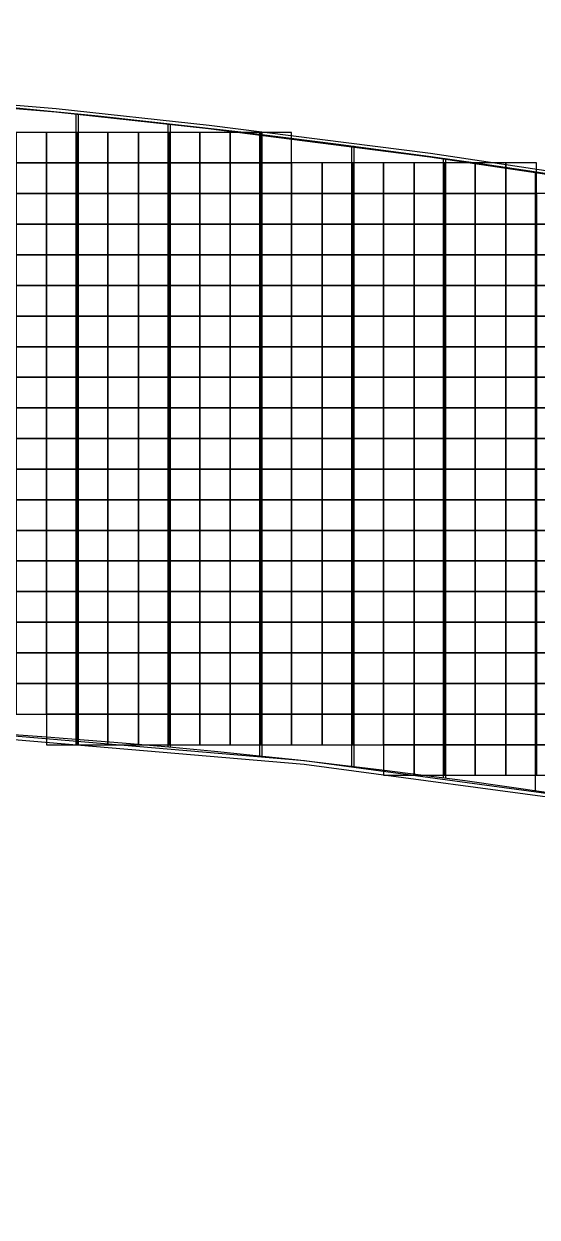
# Model space of a CAD drawing. Extents: x -31693 to 132909863, y -42052423 to 151957.
# Drawn here: x 72173 to 80555, y 101000 to 120488 of the extents above; entities that cross this region are included whole.
import ezdxf

# ---------------------------------------------------------------- set-up
doc = ezdxf.new("R2010")
doc.units = 0
doc.header["$LTSCALE"] = 1000
doc.header["$MEASUREMENT"] = 0
for name, color, linetype in [('500浮箱', 162, 'Continuous'), ('A-G-VISIBLE', 9, 'Continuous'), ('主龙骨', 4, 'Continuous'), ('边梁（14a槽钢', 3, 'Continuous')]:
    doc.layers.add(name, color=color, linetype=linetype)

# ---------------------------------------------------------------- blocks, each defined once
blk = doc.blocks.new('dasd')
at = {"layer": 'A-G-VISIBLE', "linetype": 'Continuous'}
for centre, radius, start, end in [((-132837.189, 42011.825), 160.06, 69.75334, 87.66536), ((-132829.243, 42052.463), 108.698, 67.70809, 90.93463)]:
    blk.add_arc(centre, radius, start, end, dxfattribs=at)

msp = doc.modelspace()

# ---------------------------------------------------------------- linework, layer by layer
at = {"layer": '500浮箱', "elevation": 2850}
for points in [[(72045, 118216), (72545, 118216), (72545, 118716), (72045, 118716)], [(72545, 118216), (73045, 118216), (73045, 118716), (72545, 118716)], [(73045, 118216), (73545, 118216), (73545, 118716), (73045, 118716)], [(73545, 118216), (74045, 118216), (74045, 118716), (73545, 118716)], [(74045, 118216), (74545, 118216), (74545, 118716), (74045, 118716)], [(74545, 118216), (75045, 118216), (75045, 118716), (74545, 118716)], [(75045, 118216), (75545, 118216), (75545, 118716), (75045, 118716)], [(75545, 118216), (76045, 118216), (76045, 118716), (75545, 118716)], [(76045, 118216), (76545, 118216), (76545, 118716), (76045, 118716)], [(72045, 117716), (72545, 117716), (72545, 118216), (72045, 118216)], [(72545, 117716), (73045, 117716), (73045, 118216), (72545, 118216)], [(73045, 117716), (73545, 117716), (73545, 118216), (73045, 118216)], [(73545, 117716), (74045, 117716), (74045, 118216), (73545, 118216)], [(74045, 117716), (74545, 117716), (74545, 118216), (74045, 118216)], [(74545, 117716), (75045, 117716), (75045, 118216), (74545, 118216)], [(75045, 117716), (75545, 117716), (75545, 118216), (75045, 118216)], [(75545, 117716), (76045, 117716), (76045, 118216), (75545, 118216)], [(76045, 117716), (76545, 117716), (76545, 118216), (76045, 118216)], [(76545, 117716), (77045, 117716), (77045, 118216), (76545, 118216)], [(77045, 117716), (77545, 117716), (77545, 118216), (77045, 118216)], [(77545, 117716), (78045, 117716), (78045, 118216), (77545, 118216)], [(78045, 117716), (78545, 117716), (78545, 118216), (78045, 118216)], [(78545, 117716), (79045, 117716), (79045, 118216), (78545, 118216)], [(79045, 117716), (79545, 117716), (79545, 118216), (79045, 118216)], [(79545, 117716), (80045, 117716), (80045, 118216), (79545, 118216)], [(80045, 117716), (80545, 117716), (80545, 118216), (80045, 118216)], [(72045, 117216), (72545, 117216), (72545, 117716), (72045, 117716)], [(72545, 117216), (73045, 117216), (73045, 117716), (72545, 117716)], [(73045, 117216), (73545, 117216), (73545, 117716), (73045, 117716)], [(73545, 117216), (74045, 117216), (74045, 117716), (73545, 117716)], [(74045, 117216), (74545, 117216), (74545, 117716), (74045, 117716)], [(74545, 117216), (75045, 117216), (75045, 117716), (74545, 117716)], [(75045, 117216), (75545, 117216), (75545, 117716), (75045, 117716)], [(75545, 117216), (76045, 117216), (76045, 117716), (75545, 117716)], [(76045, 117216), (76545, 117216), (76545, 117716), (76045, 117716)], [(76545, 117216), (77045, 117216), (77045, 117716), (76545, 117716)], [(77045, 117216), (77545, 117216), (77545, 117716), (77045, 117716)], [(77545, 117216), (78045, 117216), (78045, 117716), (77545, 117716)], [(78045, 117216), (78545, 117216), (78545, 117716), (78045, 117716)], [(78545, 117216), (79045, 117216), (79045, 117716), (78545, 117716)], [(79045, 117216), (79545, 117216), (79545, 117716), (79045, 117716)], [(79545, 117216), (80045, 117216), (80045, 117716), (79545, 117716)], [(80045, 117216), (80545, 117216), (80545, 117716), (80045, 117716)], [(80545, 117216), (81045, 117216), (81045, 117716), (80545, 117716)], [(72045, 116716), (72545, 116716), (72545, 117216), (72045, 117216)], [(72545, 116716), (73045, 116716), (73045, 117216), (72545, 117216)], [(73045, 116716), (73545, 116716), (73545, 117216), (73045, 117216)], [(73545, 116716), (74045, 116716), (74045, 117216), (73545, 117216)], [(74045, 116716), (74545, 116716), (74545, 117216), (74045, 117216)], [(74545, 116716), (75045, 116716), (75045, 117216), (74545, 117216)], [(75045, 116716), (75545, 116716), (75545, 117216), (75045, 117216)], [(75545, 116716), (76045, 116716), (76045, 117216), (75545, 117216)], [(76045, 116716), (76545, 116716), (76545, 117216), (76045, 117216)], [(76545, 116716), (77045, 116716), (77045, 117216), (76545, 117216)], [(77045, 116716), (77545, 116716), (77545, 117216), (77045, 117216)], [(77545, 116716), (78045, 116716), (78045, 117216), (77545, 117216)], [(78045, 116716), (78545, 116716), (78545, 117216), (78045, 117216)], [(78545, 116716), (79045, 116716), (79045, 117216), (78545, 117216)], [(79045, 116716), (79545, 116716), (79545, 117216), (79045, 117216)], [(79545, 116716), (80045, 116716), (80045, 117216), (79545, 117216)], [(80045, 116716), (80545, 116716), (80545, 117216), (80045, 117216)], [(80545, 116716), (81045, 116716), (81045, 117216), (80545, 117216)], [(72045, 116216), (72545, 116216), (72545, 116716), (72045, 116716)], [(72545, 116216), (73045, 116216), (73045, 116716), (72545, 116716)], [(73045, 116216), (73545, 116216), (73545, 116716), (73045, 116716)], [(73545, 116216), (74045, 116216), (74045, 116716), (73545, 116716)], [(74045, 116216), (74545, 116216), (74545, 116716), (74045, 116716)], [(74545, 116216), (75045, 116216), (75045, 116716), (74545, 116716)], [(75045, 116216), (75545, 116216), (75545, 116716), (75045, 116716)], [(75545, 116216), (76045, 116216), (76045, 116716), (75545, 116716)], [(76045, 116216), (76545, 116216), (76545, 116716), (76045, 116716)], [(76545, 116216), (77045, 116216), (77045, 116716), (76545, 116716)], [(77045, 116216), (77545, 116216), (77545, 116716), (77045, 116716)], [(77545, 116216), (78045, 116216), (78045, 116716), (77545, 116716)], [(78045, 116216), (78545, 116216), (78545, 116716), (78045, 116716)], [(78545, 116216), (79045, 116216), (79045, 116716), (78545, 116716)], [(79045, 116216), (79545, 116216), (79545, 116716), (79045, 116716)], [(79545, 116216), (80045, 116216), (80045, 116716), (79545, 116716)], [(80045, 116216), (80545, 116216), (80545, 116716), (80045, 116716)], [(80545, 116216), (81045, 116216), (81045, 116716), (80545, 116716)], [(72045, 115716), (72545, 115716), (72545, 116216), (72045, 116216)], [(72545, 115716), (73045, 115716), (73045, 116216), (72545, 116216)], [(73045, 115716), (73545, 115716), (73545, 116216), (73045, 116216)], [(73545, 115716), (74045, 115716), (74045, 116216), (73545, 116216)], [(74045, 115716), (74545, 115716), (74545, 116216), (74045, 116216)], [(74545, 115716), (75045, 115716), (75045, 116216), (74545, 116216)], [(75045, 115716), (75545, 115716), (75545, 116216), (75045, 116216)], [(75545, 115716), (76045, 115716), (76045, 116216), (75545, 116216)], [(76045, 115716), (76545, 115716), (76545, 116216), (76045, 116216)], [(76545, 115716), (77045, 115716), (77045, 116216), (76545, 116216)], [(77045, 115716), (77545, 115716), (77545, 116216), (77045, 116216)], [(77545, 115716), (78045, 115716), (78045, 116216), (77545, 116216)], [(78045, 115716), (78545, 115716), (78545, 116216), (78045, 116216)], [(78545, 115716), (79045, 115716), (79045, 116216), (78545, 116216)], [(79045, 115716), (79545, 115716), (79545, 116216), (79045, 116216)], [(79545, 115716), (80045, 115716), (80045, 116216), (79545, 116216)], [(80045, 115716), (80545, 115716), (80545, 116216), (80045, 116216)], [(80545, 115716), (81045, 115716), (81045, 116216), (80545, 116216)], [(72045, 115216), (72545, 115216), (72545, 115716), (72045, 115716)], [(72545, 115216), (73045, 115216), (73045, 115716), (72545, 115716)], [(73045, 115216), (73545, 115216), (73545, 115716), (73045, 115716)], [(73545, 115216), (74045, 115216), (74045, 115716), (73545, 115716)], [(74045, 115216), (74545, 115216), (74545, 115716), (74045, 115716)], [(74545, 115216), (75045, 115216), (75045, 115716), (74545, 115716)], [(75045, 115216), (75545, 115216), (75545, 115716), (75045, 115716)], [(75545, 115216), (76045, 115216), (76045, 115716), (75545, 115716)], [(76045, 115216), (76545, 115216), (76545, 115716), (76045, 115716)], [(76545, 115216), (77045, 115216), (77045, 115716), (76545, 115716)], [(77045, 115216), (77545, 115216), (77545, 115716), (77045, 115716)], [(77545, 115216), (78045, 115216), (78045, 115716), (77545, 115716)], [(78045, 115216), (78545, 115216), (78545, 115716), (78045, 115716)], [(78545, 115216), (79045, 115216), (79045, 115716), (78545, 115716)], [(79045, 115216), (79545, 115216), (79545, 115716), (79045, 115716)], [(79545, 115216), (80045, 115216), (80045, 115716), (79545, 115716)], [(80045, 115216), (80545, 115216), (80545, 115716), (80045, 115716)], [(80545, 115216), (81045, 115216), (81045, 115716), (80545, 115716)], [(72045, 114716), (72545, 114716), (72545, 115216), (72045, 115216)], [(72545, 114716), (73045, 114716), (73045, 115216), (72545, 115216)], [(73045, 114716), (73545, 114716), (73545, 115216), (73045, 115216)], [(73545, 114716), (74045, 114716), (74045, 115216), (73545, 115216)], [(74045, 114716), (74545, 114716), (74545, 115216), (74045, 115216)], [(74545, 114716), (75045, 114716), (75045, 115216), (74545, 115216)], [(75045, 114716), (75545, 114716), (75545, 115216), (75045, 115216)], [(75545, 114716), (76045, 114716), (76045, 115216), (75545, 115216)], [(76045, 114716), (76545, 114716), (76545, 115216), (76045, 115216)], [(76545, 114716), (77045, 114716), (77045, 115216), (76545, 115216)], [(77045, 114716), (77545, 114716), (77545, 115216), (77045, 115216)], [(77545, 114716), (78045, 114716), (78045, 115216), (77545, 115216)], [(78045, 114716), (78545, 114716), (78545, 115216), (78045, 115216)], [(78545, 114716), (79045, 114716), (79045, 115216), (78545, 115216)], [(79045, 114716), (79545, 114716), (79545, 115216), (79045, 115216)], [(79545, 114716), (80045, 114716), (80045, 115216), (79545, 115216)], [(80045, 114716), (80545, 114716), (80545, 115216), (80045, 115216)], [(80545, 114716), (81045, 114716), (81045, 115216), (80545, 115216)], [(72045, 114216), (72545, 114216), (72545, 114716), (72045, 114716)], [(72545, 114216), (73045, 114216), (73045, 114716), (72545, 114716)], [(73045, 114216), (73545, 114216), (73545, 114716), (73045, 114716)], [(73545, 114216), (74045, 114216), (74045, 114716), (73545, 114716)], [(74045, 114216), (74545, 114216), (74545, 114716), (74045, 114716)], [(74545, 114216), (75045, 114216), (75045, 114716), (74545, 114716)], [(75045, 114216), (75545, 114216), (75545, 114716), (75045, 114716)], [(75545, 114216), (76045, 114216), (76045, 114716), (75545, 114716)], [(76045, 114216), (76545, 114216), (76545, 114716), (76045, 114716)], [(76545, 114216), (77045, 114216), (77045, 114716), (76545, 114716)], [(77045, 114216), (77545, 114216), (77545, 114716), (77045, 114716)], [(77545, 114216), (78045, 114216), (78045, 114716), (77545, 114716)], [(78045, 114216), (78545, 114216), (78545, 114716), (78045, 114716)], [(78545, 114216), (79045, 114216), (79045, 114716), (78545, 114716)], [(79045, 114216), (79545, 114216), (79545, 114716), (79045, 114716)], [(79545, 114216), (80045, 114216), (80045, 114716), (79545, 114716)], [(80045, 114216), (80545, 114216), (80545, 114716), (80045, 114716)], [(80545, 114216), (81045, 114216), (81045, 114716), (80545, 114716)], [(72045, 113716), (72545, 113716), (72545, 114216), (72045, 114216)], [(72545, 113716), (73045, 113716), (73045, 114216), (72545, 114216)], [(73045, 113716), (73545, 113716), (73545, 114216), (73045, 114216)], [(73545, 113716), (74045, 113716), (74045, 114216), (73545, 114216)], [(74045, 113716), (74545, 113716), (74545, 114216), (74045, 114216)], [(74545, 113716), (75045, 113716), (75045, 114216), (74545, 114216)], [(75045, 113716), (75545, 113716), (75545, 114216), (75045, 114216)], [(75545, 113716), (76045, 113716), (76045, 114216), (75545, 114216)], [(76045, 113716), (76545, 113716), (76545, 114216), (76045, 114216)], [(76545, 113716), (77045, 113716), (77045, 114216), (76545, 114216)], [(77045, 113716), (77545, 113716), (77545, 114216), (77045, 114216)], [(77545, 113716), (78045, 113716), (78045, 114216), (77545, 114216)], [(78045, 113716), (78545, 113716), (78545, 114216), (78045, 114216)], [(78545, 113716), (79045, 113716), (79045, 114216), (78545, 114216)], [(79045, 113716), (79545, 113716), (79545, 114216), (79045, 114216)], [(79545, 113716), (80045, 113716), (80045, 114216), (79545, 114216)], [(80045, 113716), (80545, 113716), (80545, 114216), (80045, 114216)], [(80545, 113716), (81045, 113716), (81045, 114216), (80545, 114216)], [(72045, 113216), (72545, 113216), (72545, 113716), (72045, 113716)], [(72545, 113216), (73045, 113216), (73045, 113716), (72545, 113716)], [(73045, 113216), (73545, 113216), (73545, 113716), (73045, 113716)], [(73545, 113216), (74045, 113216), (74045, 113716), (73545, 113716)], [(74045, 113216), (74545, 113216), (74545, 113716), (74045, 113716)], [(74545, 113216), (75045, 113216), (75045, 113716), (74545, 113716)], [(75045, 113216), (75545, 113216), (75545, 113716), (75045, 113716)], [(75545, 113216), (76045, 113216), (76045, 113716), (75545, 113716)], [(76045, 113216), (76545, 113216), (76545, 113716), (76045, 113716)], [(76545, 113216), (77045, 113216), (77045, 113716), (76545, 113716)], [(77045, 113216), (77545, 113216), (77545, 113716), (77045, 113716)], [(77545, 113216), (78045, 113216), (78045, 113716), (77545, 113716)], [(78045, 113216), (78545, 113216), (78545, 113716), (78045, 113716)], [(78545, 113216), (79045, 113216), (79045, 113716), (78545, 113716)], [(79045, 113216), (79545, 113216), (79545, 113716), (79045, 113716)], [(79545, 113216), (80045, 113216), (80045, 113716), (79545, 113716)], [(80045, 113216), (80545, 113216), (80545, 113716), (80045, 113716)], [(80545, 113216), (81045, 113216), (81045, 113716), (80545, 113716)], [(72045, 112716), (72545, 112716), (72545, 113216), (72045, 113216)], [(72545, 112716), (73045, 112716), (73045, 113216), (72545, 113216)], [(73045, 112716), (73545, 112716), (73545, 113216), (73045, 113216)], [(73545, 112716), (74045, 112716), (74045, 113216), (73545, 113216)], [(74045, 112716), (74545, 112716), (74545, 113216), (74045, 113216)], [(74545, 112716), (75045, 112716), (75045, 113216), (74545, 113216)], [(75045, 112716), (75545, 112716), (75545, 113216), (75045, 113216)], [(75545, 112716), (76045, 112716), (76045, 113216), (75545, 113216)], [(76045, 112716), (76545, 112716), (76545, 113216), (76045, 113216)], [(76545, 112716), (77045, 112716), (77045, 113216), (76545, 113216)], [(77045, 112716), (77545, 112716), (77545, 113216), (77045, 113216)], [(77545, 112716), (78045, 112716), (78045, 113216), (77545, 113216)], [(78045, 112716), (78545, 112716), (78545, 113216), (78045, 113216)], [(78545, 112716), (79045, 112716), (79045, 113216), (78545, 113216)], [(79045, 112716), (79545, 112716), (79545, 113216), (79045, 113216)], [(79545, 112716), (80045, 112716), (80045, 113216), (79545, 113216)], [(80045, 112716), (80545, 112716), (80545, 113216), (80045, 113216)], [(80545, 112716), (81045, 112716), (81045, 113216), (80545, 113216)], [(72045, 112216), (72545, 112216), (72545, 112716), (72045, 112716)], [(72545, 112216), (73045, 112216), (73045, 112716), (72545, 112716)], [(73045, 112216), (73545, 112216), (73545, 112716), (73045, 112716)], [(73545, 112216), (74045, 112216), (74045, 112716), (73545, 112716)], [(74045, 112216), (74545, 112216), (74545, 112716), (74045, 112716)], [(74545, 112216), (75045, 112216), (75045, 112716), (74545, 112716)], [(75045, 112216), (75545, 112216), (75545, 112716), (75045, 112716)], [(75545, 112216), (76045, 112216), (76045, 112716), (75545, 112716)], [(76045, 112216), (76545, 112216), (76545, 112716), (76045, 112716)], [(76545, 112216), (77045, 112216), (77045, 112716), (76545, 112716)], [(77045, 112216), (77545, 112216), (77545, 112716), (77045, 112716)], [(77545, 112216), (78045, 112216), (78045, 112716), (77545, 112716)], [(78045, 112216), (78545, 112216), (78545, 112716), (78045, 112716)], [(78545, 112216), (79045, 112216), (79045, 112716), (78545, 112716)], [(79045, 112216), (79545, 112216), (79545, 112716), (79045, 112716)], [(79545, 112216), (80045, 112216), (80045, 112716), (79545, 112716)], [(80045, 112216), (80545, 112216), (80545, 112716), (80045, 112716)], [(80545, 112216), (81045, 112216), (81045, 112716), (80545, 112716)], [(72045, 111716), (72545, 111716), (72545, 112216), (72045, 112216)], [(72545, 111716), (73045, 111716), (73045, 112216), (72545, 112216)], [(73045, 111716), (73545, 111716), (73545, 112216), (73045, 112216)], [(73545, 111716), (74045, 111716), (74045, 112216), (73545, 112216)], [(74045, 111716), (74545, 111716), (74545, 112216), (74045, 112216)], [(74545, 111716), (75045, 111716), (75045, 112216), (74545, 112216)], [(75045, 111716), (75545, 111716), (75545, 112216), (75045, 112216)], [(75545, 111716), (76045, 111716), (76045, 112216), (75545, 112216)], [(76045, 111716), (76545, 111716), (76545, 112216), (76045, 112216)], [(76545, 111716), (77045, 111716), (77045, 112216), (76545, 112216)], [(77045, 111716), (77545, 111716), (77545, 112216), (77045, 112216)], [(77545, 111716), (78045, 111716), (78045, 112216), (77545, 112216)], [(78045, 111716), (78545, 111716), (78545, 112216), (78045, 112216)], [(78545, 111716), (79045, 111716), (79045, 112216), (78545, 112216)], [(79045, 111716), (79545, 111716), (79545, 112216), (79045, 112216)], [(79545, 111716), (80045, 111716), (80045, 112216), (79545, 112216)], [(80045, 111716), (80545, 111716), (80545, 112216), (80045, 112216)], [(80545, 111716), (81045, 111716), (81045, 112216), (80545, 112216)], [(72045, 111216), (72545, 111216), (72545, 111716), (72045, 111716)], [(72545, 111216), (73045, 111216), (73045, 111716), (72545, 111716)], [(73045, 111216), (73545, 111216), (73545, 111716), (73045, 111716)], [(73545, 111216), (74045, 111216), (74045, 111716), (73545, 111716)], [(74045, 111216), (74545, 111216), (74545, 111716), (74045, 111716)], [(74545, 111216), (75045, 111216), (75045, 111716), (74545, 111716)], [(75045, 111216), (75545, 111216), (75545, 111716), (75045, 111716)], [(75545, 111216), (76045, 111216), (76045, 111716), (75545, 111716)], [(76045, 111216), (76545, 111216), (76545, 111716), (76045, 111716)], [(76545, 111216), (77045, 111216), (77045, 111716), (76545, 111716)], [(77045, 111216), (77545, 111216), (77545, 111716), (77045, 111716)], [(77545, 111216), (78045, 111216), (78045, 111716), (77545, 111716)], [(78045, 111216), (78545, 111216), (78545, 111716), (78045, 111716)], [(78545, 111216), (79045, 111216), (79045, 111716), (78545, 111716)], [(79045, 111216), (79545, 111216), (79545, 111716), (79045, 111716)], [(79545, 111216), (80045, 111216), (80045, 111716), (79545, 111716)], [(80045, 111216), (80545, 111216), (80545, 111716), (80045, 111716)], [(80545, 111216), (81045, 111216), (81045, 111716), (80545, 111716)], [(72045, 110716), (72545, 110716), (72545, 111216), (72045, 111216)], [(72545, 110716), (73045, 110716), (73045, 111216), (72545, 111216)], [(73045, 110716), (73545, 110716), (73545, 111216), (73045, 111216)], [(73545, 110716), (74045, 110716), (74045, 111216), (73545, 111216)], [(74045, 110716), (74545, 110716), (74545, 111216), (74045, 111216)], [(74545, 110716), (75045, 110716), (75045, 111216), (74545, 111216)], [(75045, 110716), (75545, 110716), (75545, 111216), (75045, 111216)], [(75545, 110716), (76045, 110716), (76045, 111216), (75545, 111216)], [(76045, 110716), (76545, 110716), (76545, 111216), (76045, 111216)], [(76545, 110716), (77045, 110716), (77045, 111216), (76545, 111216)], [(77045, 110716), (77545, 110716), (77545, 111216), (77045, 111216)], [(77545, 110716), (78045, 110716), (78045, 111216), (77545, 111216)], [(78045, 110716), (78545, 110716), (78545, 111216), (78045, 111216)], [(78545, 110716), (79045, 110716), (79045, 111216), (78545, 111216)], [(79045, 110716), (79545, 110716), (79545, 111216), (79045, 111216)], [(79545, 110716), (80045, 110716), (80045, 111216), (79545, 111216)], [(80045, 110716), (80545, 110716), (80545, 111216), (80045, 111216)], [(80545, 110716), (81045, 110716), (81045, 111216), (80545, 111216)], [(72045, 110216), (72545, 110216), (72545, 110716), (72045, 110716)], [(72545, 110216), (73045, 110216), (73045, 110716), (72545, 110716)], [(73045, 110216), (73545, 110216), (73545, 110716), (73045, 110716)], [(73545, 110216), (74045, 110216), (74045, 110716), (73545, 110716)], [(74045, 110216), (74545, 110216), (74545, 110716), (74045, 110716)], [(74545, 110216), (75045, 110216), (75045, 110716), (74545, 110716)], [(75045, 110216), (75545, 110216), (75545, 110716), (75045, 110716)], [(75545, 110216), (76045, 110216), (76045, 110716), (75545, 110716)], [(76045, 110216), (76545, 110216), (76545, 110716), (76045, 110716)], [(76545, 110216), (77045, 110216), (77045, 110716), (76545, 110716)], [(77045, 110216), (77545, 110216), (77545, 110716), (77045, 110716)], [(77545, 110216), (78045, 110216), (78045, 110716), (77545, 110716)], [(78045, 110216), (78545, 110216), (78545, 110716), (78045, 110716)], [(78545, 110216), (79045, 110216), (79045, 110716), (78545, 110716)], [(79045, 110216), (79545, 110216), (79545, 110716), (79045, 110716)], [(79545, 110216), (80045, 110216), (80045, 110716), (79545, 110716)], [(80045, 110216), (80545, 110216), (80545, 110716), (80045, 110716)], [(80545, 110216), (81045, 110216), (81045, 110716), (80545, 110716)], [(72045, 109716), (72545, 109716), (72545, 110216), (72045, 110216)], [(72545, 109716), (73045, 109716), (73045, 110216), (72545, 110216)], [(73045, 109716), (73545, 109716), (73545, 110216), (73045, 110216)], [(73545, 109716), (74045, 109716), (74045, 110216), (73545, 110216)], [(74045, 109716), (74545, 109716), (74545, 110216), (74045, 110216)], [(74545, 109716), (75045, 109716), (75045, 110216), (74545, 110216)], [(75045, 109716), (75545, 109716), (75545, 110216), (75045, 110216)], [(75545, 109716), (76045, 109716), (76045, 110216), (75545, 110216)], [(76045, 109716), (76545, 109716), (76545, 110216), (76045, 110216)], [(76545, 109716), (77045, 109716), (77045, 110216), (76545, 110216)], [(77045, 109716), (77545, 109716), (77545, 110216), (77045, 110216)], [(77545, 109716), (78045, 109716), (78045, 110216), (77545, 110216)], [(78045, 109716), (78545, 109716), (78545, 110216), (78045, 110216)], [(78545, 109716), (79045, 109716), (79045, 110216), (78545, 110216)], [(79045, 109716), (79545, 109716), (79545, 110216), (79045, 110216)], [(79545, 109716), (80045, 109716), (80045, 110216), (79545, 110216)], [(80045, 109716), (80545, 109716), (80545, 110216), (80045, 110216)], [(80545, 109716), (81045, 109716), (81045, 110216), (80545, 110216)], [(72045, 109216), (72545, 109216), (72545, 109716), (72045, 109716)], [(72545, 109216), (73045, 109216), (73045, 109716), (72545, 109716)], [(73045, 109216), (73545, 109216), (73545, 109716), (73045, 109716)], [(73545, 109216), (74045, 109216), (74045, 109716), (73545, 109716)], [(74045, 109216), (74545, 109216), (74545, 109716), (74045, 109716)], [(74545, 109216), (75045, 109216), (75045, 109716), (74545, 109716)], [(75045, 109216), (75545, 109216), (75545, 109716), (75045, 109716)], [(75545, 109216), (76045, 109216), (76045, 109716), (75545, 109716)], [(76045, 109216), (76545, 109216), (76545, 109716), (76045, 109716)], [(76545, 109216), (77045, 109216), (77045, 109716), (76545, 109716)], [(77045, 109216), (77545, 109216), (77545, 109716), (77045, 109716)], [(77545, 109216), (78045, 109216), (78045, 109716), (77545, 109716)], [(78045, 109216), (78545, 109216), (78545, 109716), (78045, 109716)], [(78545, 109216), (79045, 109216), (79045, 109716), (78545, 109716)], [(79045, 109216), (79545, 109216), (79545, 109716), (79045, 109716)], [(79545, 109216), (80045, 109216), (80045, 109716), (79545, 109716)], [(80045, 109216), (80545, 109216), (80545, 109716), (80045, 109716)], [(80545, 109216), (81045, 109216), (81045, 109716), (80545, 109716)], [(72545, 108716), (73045, 108716), (73045, 109216), (72545, 109216)], [(73045, 108716), (73545, 108716), (73545, 109216), (73045, 109216)], [(73545, 108716), (74045, 108716), (74045, 109216), (73545, 109216)], [(74045, 108716), (74545, 108716), (74545, 109216), (74045, 109216)], [(74545, 108716), (75045, 108716), (75045, 109216), (74545, 109216)], [(75045, 108716), (75545, 108716), (75545, 109216), (75045, 109216)], [(75545, 108716), (76045, 108716), (76045, 109216), (75545, 109216)], [(76045, 108716), (76545, 108716), (76545, 109216), (76045, 109216)], [(76545, 108716), (77045, 108716), (77045, 109216), (76545, 109216)], [(77045, 108716), (77545, 108716), (77545, 109216), (77045, 109216)], [(77545, 108716), (78045, 108716), (78045, 109216), (77545, 109216)], [(78045, 108716), (78545, 108716), (78545, 109216), (78045, 109216)], [(78545, 108716), (79045, 108716), (79045, 109216), (78545, 109216)], [(79045, 108716), (79545, 108716), (79545, 109216), (79045, 109216)], [(79545, 108716), (80045, 108716), (80045, 109216), (79545, 109216)], [(80045, 108716), (80545, 108716), (80545, 109216), (80045, 109216)], [(80545, 108716), (81045, 108716), (81045, 109216), (80545, 109216)], [(78045, 108216), (78545, 108216), (78545, 108716), (78045, 108716)], [(78545, 108216), (79045, 108216), (79045, 108716), (78545, 108716)], [(79045, 108216), (79545, 108216), (79545, 108716), (79045, 108716)], [(79545, 108216), (80045, 108216), (80045, 108716), (79545, 108716)], [(80045, 108216), (80545, 108216), (80545, 108716), (80045, 108716)], [(80545, 108216), (81045, 108216), (81045, 108716), (80545, 108716)]]:
    msp.add_lwpolyline(points, close=True, dxfattribs=at)
at = {"layer": '主龙骨', "elevation": 2850}
for points in [[(73023, 119015), (73023, 108716)], [(73066, 108716), (73066, 119011)], [(74523, 118855), (74523, 108676)], [(74566, 108672), (74566, 118850)], [(76023, 118716), (76023, 108529)], [(76066, 108524), (76066, 118716)], [(77523, 118490), (77523, 108361)], [(77566, 108356), (77566, 118485), (77523, 118485), (77523, 108361)], [(77566, 108356), (77566, 118485)], [(79023, 118286), (79023, 108172)], [(79066, 108166), (79066, 118280)], [(80523, 118068), (80523, 107961)]]:
    msp.add_lwpolyline(points, dxfattribs=at)
at = {"layer": '边梁（14a槽钢', "elevation": 2850}
for points in [[(50546, 120488), (58048, 120075), (64310, 119726), (67291, 119557), (72699, 119107), (75197, 118836), (78812, 118375), (81965, 117903)], [(50543, 120430), (58044, 120017), (64307, 119668), (67287, 119499), (72694, 119049), (75191, 118779), (78804, 118317), (81956, 117846)], [(81546, 107805), (76755, 108450), (70988, 108940), (65383, 109121), (60117, 108992), (54152, 108690)], [(81537, 107748), (76749, 108392), (70985, 108882), (65382, 109063), (60120, 108934), (54155, 108632)]]:
    msp.add_lwpolyline(points, dxfattribs=at)

# ---------------------------------------------------------------- block references
at = {"xscale": 1000, "yscale": 1000, "zscale": 1000}
msp.add_blockref('dasd', (132893911, -42052037, 2850), dxfattribs=at)

doc.saveas('drawing.dxf')
